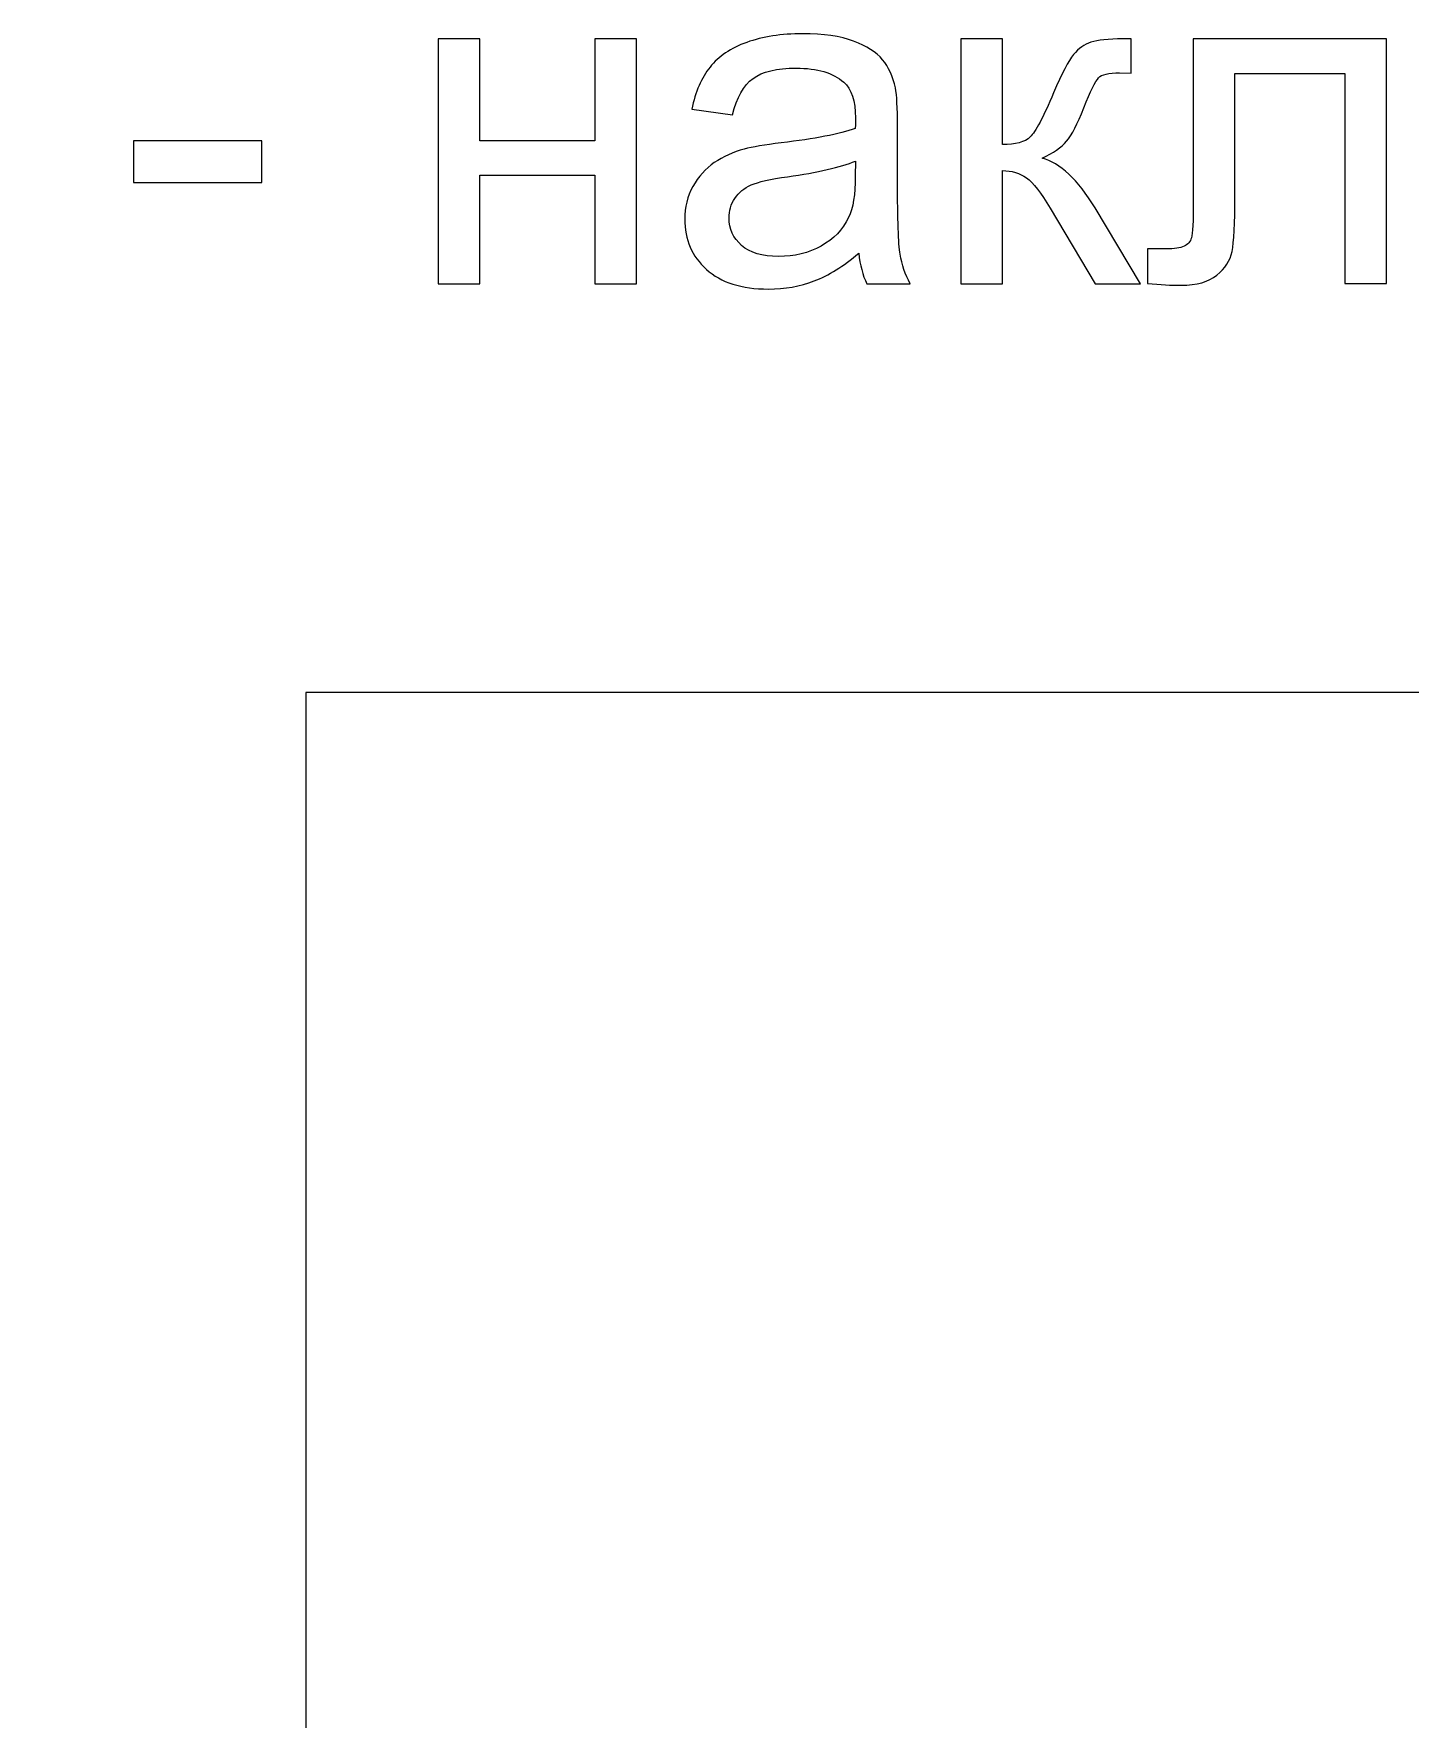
# Model space of a CAD drawing. Header units: millimetres. Extents: x -321 to 337, y -126 to 321.
# Drawn here: x -38.7 to 9.3, y 259.6 to 318.3 of the extents above; entities that cross this region are included whole.
import ezdxf

# ---------------------------------------------------------------- set-up
doc = ezdxf.new("R2010")
doc.units = ezdxf.units.MM
doc.header["$MEASUREMENT"] = 0
doc.layers.add('layer 1', color=7, linetype='Continuous')

msp = doc.modelspace()

# ---------------------------------------------------------------- linework, layer by layer
at = {"layer": 'layer 1', "color": 2}
for points, knots in [([(-24.6256, 318.1657), (-24.6256, 318.1657), (-23.1783, 318.1657), (-23.1783, 318.1657), (-23.1783, 318.1657), (-23.1783, 318.1657), (-23.1783, 314.6132), (-23.1783, 314.6132), (-23.1783, 314.6132), (-23.1783, 314.6132), (-19.1652, 314.6132), (-19.1652, 314.6132), (-19.1652, 314.6132), (-19.1652, 314.6132), (-19.1652, 318.1657), (-19.1652, 318.1657), (-19.1652, 318.1657), (-19.1652, 318.1657), (-17.7179, 318.1657), (-17.7179, 318.1657), (-17.7179, 318.1657), (-17.7179, 318.1657), (-17.7179, 309.6298), (-17.7179, 309.6298), (-17.7179, 309.6298), (-17.7179, 309.6298), (-19.1652, 309.6298), (-19.1652, 309.6298), (-19.1652, 309.6298), (-19.1652, 309.6298), (-19.1652, 313.4126), (-19.1652, 313.4126), (-19.1652, 313.4126), (-19.1652, 313.4126), (-23.1783, 313.4126), (-23.1783, 313.4126), (-23.1783, 313.4126), (-23.1783, 313.4126), (-23.1783, 309.6298), (-23.1783, 309.6298), (-23.1783, 309.6298), (-23.1783, 309.6298), (-24.6256, 309.6298), (-24.6256, 309.6298), (-24.6256, 309.6298), (-24.6256, 309.6298), (-24.6256, 318.1657), (-24.6256, 318.1657)], [0, 0, 0, 0, 0.0769231, 0.0769231, 0.0769231, 0.0769231, 0.1538462, 0.1538462, 0.1538462, 0.1538462, 0.2307692, 0.2307692, 0.2307692, 0.2307692, 0.3076923, 0.3076923, 0.3076923, 0.3076923, 0.3846154, 0.3846154, 0.3846154, 0.3846154, 0.4615385, 0.4615385, 0.4615385, 0.4615385, 0.5384615, 0.5384615, 0.5384615, 0.5384615, 0.6153846, 0.6153846, 0.6153846, 0.6153846, 0.6923077, 0.6923077, 0.6923077, 0.6923077, 0.7692308, 0.7692308, 0.7692308, 0.7692308, 0.8461538, 0.8461538, 0.8461538, 0.8461538, 1, 1, 1, 1]), ([(-9.9687, 310.6988), (-10.506, 310.2411), (-11.024, 309.9204), (-11.5202, 309.7312), (-11.5202, 309.7312), (-12.0163, 309.5421), (-12.5481, 309.4489), (-13.1183, 309.4489), (-13.1183, 309.4489), (-14.0558, 309.4489), (-14.7767, 309.6764), (-15.2811, 310.1342), (-15.2811, 310.1342), (-15.7854, 310.5892), (-16.0376, 311.1731), (-16.0376, 311.883), (-16.0376, 311.883), (-16.0376, 312.2997), (-15.9417, 312.6807), (-15.7525, 313.0261), (-15.7525, 313.0261), (-15.5607, 313.3715), (-15.3112, 313.6456), (-15.0042, 313.8539), (-15.0042, 313.8539), (-14.6944, 314.0622), (-14.3491, 314.2212), (-13.9626, 314.3281), (-13.9626, 314.3281), (-13.6775, 314.4021), (-13.2471, 314.4734), (-12.6742, 314.5447), (-12.6742, 314.5447), (-11.5065, 314.6817), (-10.643, 314.8489), (-10.0921, 315.0408), (-10.0921, 315.0408), (-10.0866, 315.2382), (-10.0838, 315.3643), (-10.0838, 315.4164), (-10.0838, 315.4164), (-10.0838, 316.003), (-10.2209, 316.4169), (-10.495, 316.6581), (-10.495, 316.6581), (-10.8651, 316.9843), (-11.416, 317.146), (-12.1452, 317.146), (-12.1452, 317.146), (-12.8277, 317.146), (-13.3321, 317.0254), (-13.6556, 316.7869), (-13.6556, 316.7869), (-13.9817, 316.5485), (-14.2202, 316.1263), (-14.3765, 315.5178), (-14.3765, 315.5178), (-14.3765, 315.5178), (-15.7909, 315.7152), (-15.7909, 315.7152), (-15.7909, 315.7152), (-15.6621, 316.3209), (-15.451, 316.8116), (-15.155, 317.1844), (-15.155, 317.1844), (-14.8589, 317.5572), (-14.4313, 317.8423), (-13.8721, 318.0451), (-13.8721, 318.0451), (-13.3156, 318.2452), (-12.666, 318.3467), (-11.9314, 318.3467), (-11.9314, 318.3467), (-11.2022, 318.3467), (-10.6074, 318.2617), (-10.1496, 318.089), (-10.1496, 318.089), (-9.6946, 317.9163), (-9.3574, 317.7025), (-9.1436, 317.4421), (-9.1436, 317.4421), (-8.9298, 317.1817), (-8.779, 316.8527), (-8.6913, 316.4553), (-8.6913, 316.4553), (-8.6447, 316.2086), (-8.6201, 315.7645), (-8.6201, 315.1258), (-8.6201, 315.1258), (-8.6201, 315.1258), (-8.6201, 313.207), (-8.6201, 313.207), (-8.6201, 313.207), (-8.6201, 311.8666), (-8.5899, 311.0196), (-8.5296, 310.6605), (-8.5296, 310.6605), (-8.472, 310.3014), (-8.3514, 309.9587), (-8.176, 309.6298), (-8.176, 309.6298), (-8.176, 309.6298), (-9.6891, 309.6298), (-9.6891, 309.6298), (-9.6891, 309.6298), (-9.8344, 309.9341), (-9.9276, 310.2904), (-9.9687, 310.6988)], [0, 0, 0, 0, 0.0357143, 0.0357143, 0.0357143, 0.0357143, 0.0714286, 0.0714286, 0.0714286, 0.0714286, 0.1071429, 0.1071429, 0.1071429, 0.1071429, 0.1428571, 0.1428571, 0.1428571, 0.1428571, 0.1785714, 0.1785714, 0.1785714, 0.1785714, 0.2142857, 0.2142857, 0.2142857, 0.2142857, 0.25, 0.25, 0.25, 0.25, 0.2857143, 0.2857143, 0.2857143, 0.2857143, 0.3214286, 0.3214286, 0.3214286, 0.3214286, 0.3571429, 0.3571429, 0.3571429, 0.3571429, 0.3928571, 0.3928571, 0.3928571, 0.3928571, 0.4285714, 0.4285714, 0.4285714, 0.4285714, 0.4642857, 0.4642857, 0.4642857, 0.4642857, 0.5, 0.5, 0.5, 0.5, 0.5357143, 0.5357143, 0.5357143, 0.5357143, 0.5714286, 0.5714286, 0.5714286, 0.5714286, 0.6071429, 0.6071429, 0.6071429, 0.6071429, 0.6428571, 0.6428571, 0.6428571, 0.6428571, 0.6785714, 0.6785714, 0.6785714, 0.6785714, 0.7142857, 0.7142857, 0.7142857, 0.7142857, 0.75, 0.75, 0.75, 0.75, 0.7857143, 0.7857143, 0.7857143, 0.7857143, 0.8214286, 0.8214286, 0.8214286, 0.8214286, 0.8571429, 0.8571429, 0.8571429, 0.8571429, 0.8928571, 0.8928571, 0.8928571, 0.8928571, 0.9285714, 0.9285714, 0.9285714, 0.9285714, 1, 1, 1, 1]), ([(-6.4135, 318.1657), (-6.4135, 318.1657), (-4.9661, 318.1657), (-4.9661, 318.1657), (-4.9661, 318.1657), (-4.9661, 318.1657), (-4.9661, 314.4816), (-4.9661, 314.4816), (-4.9661, 314.4816), (-4.5056, 314.4816), (-4.1822, 314.5694), (-3.9958, 314.7475), (-3.9958, 314.7475), (-3.8121, 314.923), (-3.5407, 315.4356), (-3.1789, 316.2881), (-3.1789, 316.2881), (-2.8938, 316.9624), (-2.6636, 317.4064), (-2.4881, 317.6203), (-2.4881, 317.6203), (-2.3099, 317.8341), (-2.1071, 317.9793), (-1.8768, 318.0534), (-1.8768, 318.0534), (-1.6439, 318.1274), (-1.2738, 318.1657), (-0.7667, 318.1657), (-0.7667, 318.1657), (-0.7667, 318.1657), (-0.4761, 318.1657), (-0.4761, 318.1657), (-0.4761, 318.1657), (-0.4761, 318.1657), (-0.4761, 316.9733), (-0.4761, 316.9733), (-0.4761, 316.9733), (-0.4761, 316.9733), (-0.8791, 316.9816), (-0.8791, 316.9816), (-0.8791, 316.9816), (-1.2601, 316.9816), (-1.5041, 316.924), (-1.611, 316.8116), (-1.611, 316.8116), (-1.7233, 316.6937), (-1.896, 316.3429), (-2.1263, 315.759), (-2.1263, 315.759), (-2.3456, 315.1998), (-2.5457, 314.8133), (-2.7293, 314.5995), (-2.7293, 314.5995), (-2.9103, 314.3857), (-3.1926, 314.1911), (-3.5736, 314.0129), (-3.5736, 314.0129), (-2.9514, 313.8457), (-2.3374, 313.2673), (-1.7343, 312.275), (-1.7343, 312.275), (-1.7343, 312.275), (-0.1472, 309.6298), (-0.1472, 309.6298), (-0.1472, 309.6298), (-0.1472, 309.6298), (-1.737, 309.6298), (-1.737, 309.6298), (-1.737, 309.6298), (-1.737, 309.6298), (-3.3022, 312.2668), (-3.3022, 312.2668), (-3.3022, 312.2668), (-3.6175, 312.8013), (-3.8916, 313.1522), (-4.1246, 313.3221), (-4.1246, 313.3221), (-4.3603, 313.4921), (-4.6399, 313.5771), (-4.9661, 313.5771), (-4.9661, 313.5771), (-4.9661, 313.5771), (-4.9661, 309.6298), (-4.9661, 309.6298), (-4.9661, 309.6298), (-4.9661, 309.6298), (-6.4135, 309.6298), (-6.4135, 309.6298), (-6.4135, 309.6298), (-6.4135, 309.6298), (-6.4135, 318.1657), (-6.4135, 318.1657)], [0, 0, 0, 0, 0.0416667, 0.0416667, 0.0416667, 0.0416667, 0.0833333, 0.0833333, 0.0833333, 0.0833333, 0.125, 0.125, 0.125, 0.125, 0.1666667, 0.1666667, 0.1666667, 0.1666667, 0.2083333, 0.2083333, 0.2083333, 0.2083333, 0.25, 0.25, 0.25, 0.25, 0.2916667, 0.2916667, 0.2916667, 0.2916667, 0.3333333, 0.3333333, 0.3333333, 0.3333333, 0.375, 0.375, 0.375, 0.375, 0.4166667, 0.4166667, 0.4166667, 0.4166667, 0.4583333, 0.4583333, 0.4583333, 0.4583333, 0.5, 0.5, 0.5, 0.5, 0.5416667, 0.5416667, 0.5416667, 0.5416667, 0.5833333, 0.5833333, 0.5833333, 0.5833333, 0.625, 0.625, 0.625, 0.625, 0.6666667, 0.6666667, 0.6666667, 0.6666667, 0.7083333, 0.7083333, 0.7083333, 0.7083333, 0.75, 0.75, 0.75, 0.75, 0.7916667, 0.7916667, 0.7916667, 0.7916667, 0.8333333, 0.8333333, 0.8333333, 0.8333333, 0.875, 0.875, 0.875, 0.875, 0.9166667, 0.9166667, 0.9166667, 0.9166667, 1, 1, 1, 1]), ([(1.6894, 318.1657), (1.6894, 318.1657), (8.4162, 318.1657), (8.4162, 318.1657), (8.4162, 318.1657), (8.4162, 318.1657), (8.4162, 309.638), (8.4162, 309.638), (8.4162, 309.638), (8.4162, 309.638), (6.9689, 309.638), (6.9689, 309.638), (6.9689, 309.638), (6.9689, 309.638), (6.9689, 316.9651), (6.9689, 316.9651), (6.9689, 316.9651), (6.9689, 316.9651), (3.1367, 316.9651), (3.1367, 316.9651), (3.1367, 316.9651), (3.1367, 316.9651), (3.1367, 312.7191), (3.1367, 312.7191), (3.1367, 312.7191), (3.1367, 311.7295), (3.1038, 311.0771), (3.0408, 310.7592), (3.0408, 310.7592), (2.975, 310.4439), (2.7996, 310.1698), (2.5118, 309.9341), (2.5118, 309.9341), (2.2212, 309.6983), (1.8045, 309.5805), (1.2591, 309.5805), (1.2591, 309.5805), (0.9219, 309.5805), (0.5326, 309.6024), (0.0941, 309.6435), (0.0941, 309.6435), (0.0941, 309.6435), (0.0941, 310.8469), (0.0941, 310.8469), (0.0941, 310.8469), (0.0941, 310.8469), (0.7273, 310.8469), (0.7273, 310.8469), (0.7273, 310.8469), (1.0261, 310.8469), (1.2399, 310.877), (1.3687, 310.9401), (1.3687, 310.9401), (1.4975, 311.0004), (1.5825, 311.0991), (1.6264, 311.2334), (1.6264, 311.2334), (1.6675, 311.3677), (1.6894, 311.8035), (1.6894, 312.5409), (1.6894, 312.5409), (1.6894, 312.5409), (1.6894, 318.1657), (1.6894, 318.1657)], [0, 0, 0, 0, 0.0588235, 0.0588235, 0.0588235, 0.0588235, 0.1176471, 0.1176471, 0.1176471, 0.1176471, 0.1764706, 0.1764706, 0.1764706, 0.1764706, 0.2352941, 0.2352941, 0.2352941, 0.2352941, 0.2941176, 0.2941176, 0.2941176, 0.2941176, 0.3529412, 0.3529412, 0.3529412, 0.3529412, 0.4117647, 0.4117647, 0.4117647, 0.4117647, 0.4705882, 0.4705882, 0.4705882, 0.4705882, 0.5294118, 0.5294118, 0.5294118, 0.5294118, 0.5882353, 0.5882353, 0.5882353, 0.5882353, 0.6470588, 0.6470588, 0.6470588, 0.6470588, 0.7058824, 0.7058824, 0.7058824, 0.7058824, 0.7647059, 0.7647059, 0.7647059, 0.7647059, 0.8235294, 0.8235294, 0.8235294, 0.8235294, 0.8823529, 0.8823529, 0.8823529, 0.8823529, 1, 1, 1, 1]), ([(-35.2475, 313.1659), (-35.2475, 313.1659), (-35.2475, 314.6132), (-35.2475, 314.6132), (-35.2475, 314.6132), (-35.2475, 314.6132), (-30.774, 314.6132), (-30.774, 314.6132), (-30.774, 314.6132), (-30.774, 314.6132), (-30.774, 313.1659), (-30.774, 313.1659), (-30.774, 313.1659), (-30.774, 313.1659), (-35.2475, 313.1659), (-35.2475, 313.1659)], [0, 0, 0, 0, 0.2, 0.2, 0.2, 0.2, 0.4, 0.4, 0.4, 0.4, 0.6, 0.6, 0.6, 0.6, 1, 1, 1, 1]), ([(-10.0838, 313.906), (-10.6101, 313.6922), (-11.3996, 313.5113), (-12.4522, 313.3632), (-12.4522, 313.3632), (-13.0498, 313.2783), (-13.4719, 313.1823), (-13.7186, 313.0754), (-13.7186, 313.0754), (-13.9653, 312.9685), (-14.1544, 312.8123), (-14.2888, 312.6094), (-14.2888, 312.6094), (-14.4231, 312.4038), (-14.4916, 312.1763), (-14.4916, 311.9241), (-14.4916, 311.9241), (-14.4916, 311.5431), (-14.3463, 311.2224), (-14.053, 310.9675), (-14.053, 310.9675), (-13.7597, 310.7126), (-13.3321, 310.5837), (-12.7702, 310.5837), (-12.7702, 310.5837), (-12.2137, 310.5837), (-11.7176, 310.7043), (-11.2817, 310.9483), (-11.2817, 310.9483), (-10.8486, 311.1895), (-10.5279, 311.5212), (-10.3251, 311.9406), (-10.3251, 311.9406), (-10.1688, 312.2668), (-10.0921, 312.7465), (-10.0921, 313.3797), (-10.0921, 313.3797), (-10.0921, 313.3797), (-10.0838, 313.906), (-10.0838, 313.906)], [0, 0, 0, 0, 0.0909091, 0.0909091, 0.0909091, 0.0909091, 0.1818182, 0.1818182, 0.1818182, 0.1818182, 0.2727273, 0.2727273, 0.2727273, 0.2727273, 0.3636364, 0.3636364, 0.3636364, 0.3636364, 0.4545455, 0.4545455, 0.4545455, 0.4545455, 0.5454545, 0.5454545, 0.5454545, 0.5454545, 0.6363636, 0.6363636, 0.6363636, 0.6363636, 0.7272727, 0.7272727, 0.7272727, 0.7272727, 0.8181818, 0.8181818, 0.8181818, 0.8181818, 1, 1, 1, 1])]:
    msp.add_open_spline(points, degree=3, knots=knots, dxfattribs=at)
at = {"layer": 'layer 1', "color": 250, "lineweight": 9}
for points, knots in [([(-24.6256, 318.1657), (-24.6256, 318.1657), (-23.1783, 318.1657), (-23.1783, 318.1657), (-23.1783, 318.1657), (-23.1783, 318.1657), (-23.1783, 314.6132), (-23.1783, 314.6132), (-23.1783, 314.6132), (-23.1783, 314.6132), (-19.1652, 314.6132), (-19.1652, 314.6132), (-19.1652, 314.6132), (-19.1652, 314.6132), (-19.1652, 318.1657), (-19.1652, 318.1657), (-19.1652, 318.1657), (-19.1652, 318.1657), (-17.7179, 318.1657), (-17.7179, 318.1657), (-17.7179, 318.1657), (-17.7179, 318.1657), (-17.7179, 309.6298), (-17.7179, 309.6298), (-17.7179, 309.6298), (-17.7179, 309.6298), (-19.1652, 309.6298), (-19.1652, 309.6298), (-19.1652, 309.6298), (-19.1652, 309.6298), (-19.1652, 313.4126), (-19.1652, 313.4126), (-19.1652, 313.4126), (-19.1652, 313.4126), (-23.1783, 313.4126), (-23.1783, 313.4126), (-23.1783, 313.4126), (-23.1783, 313.4126), (-23.1783, 309.6298), (-23.1783, 309.6298), (-23.1783, 309.6298), (-23.1783, 309.6298), (-24.6256, 309.6298), (-24.6256, 309.6298), (-24.6256, 309.6298), (-24.6256, 309.6298), (-24.6256, 318.1657), (-24.6256, 318.1657)], [0, 0, 0, 0, 0.0769231, 0.0769231, 0.0769231, 0.0769231, 0.1538462, 0.1538462, 0.1538462, 0.1538462, 0.2307692, 0.2307692, 0.2307692, 0.2307692, 0.3076923, 0.3076923, 0.3076923, 0.3076923, 0.3846154, 0.3846154, 0.3846154, 0.3846154, 0.4615385, 0.4615385, 0.4615385, 0.4615385, 0.5384615, 0.5384615, 0.5384615, 0.5384615, 0.6153846, 0.6153846, 0.6153846, 0.6153846, 0.6923077, 0.6923077, 0.6923077, 0.6923077, 0.7692308, 0.7692308, 0.7692308, 0.7692308, 0.8461538, 0.8461538, 0.8461538, 0.8461538, 1, 1, 1, 1]), ([(-9.9687, 310.6988), (-10.506, 310.2411), (-11.024, 309.9204), (-11.5202, 309.7312), (-11.5202, 309.7312), (-12.0163, 309.5421), (-12.5481, 309.4489), (-13.1183, 309.4489), (-13.1183, 309.4489), (-14.0558, 309.4489), (-14.7767, 309.6764), (-15.2811, 310.1342), (-15.2811, 310.1342), (-15.7854, 310.5892), (-16.0376, 311.1731), (-16.0376, 311.883), (-16.0376, 311.883), (-16.0376, 312.2997), (-15.9417, 312.6807), (-15.7525, 313.0261), (-15.7525, 313.0261), (-15.5607, 313.3715), (-15.3112, 313.6456), (-15.0042, 313.8539), (-15.0042, 313.8539), (-14.6944, 314.0622), (-14.3491, 314.2212), (-13.9626, 314.3281), (-13.9626, 314.3281), (-13.6775, 314.4021), (-13.2471, 314.4734), (-12.6742, 314.5447), (-12.6742, 314.5447), (-11.5065, 314.6817), (-10.643, 314.8489), (-10.0921, 315.0408), (-10.0921, 315.0408), (-10.0866, 315.2382), (-10.0838, 315.3643), (-10.0838, 315.4164), (-10.0838, 315.4164), (-10.0838, 316.003), (-10.2209, 316.4169), (-10.495, 316.6581), (-10.495, 316.6581), (-10.8651, 316.9843), (-11.416, 317.146), (-12.1452, 317.146), (-12.1452, 317.146), (-12.8277, 317.146), (-13.3321, 317.0254), (-13.6556, 316.7869), (-13.6556, 316.7869), (-13.9817, 316.5485), (-14.2202, 316.1263), (-14.3765, 315.5178), (-14.3765, 315.5178), (-14.3765, 315.5178), (-15.7909, 315.7152), (-15.7909, 315.7152), (-15.7909, 315.7152), (-15.6621, 316.3209), (-15.451, 316.8116), (-15.155, 317.1844), (-15.155, 317.1844), (-14.8589, 317.5572), (-14.4313, 317.8423), (-13.8721, 318.0451), (-13.8721, 318.0451), (-13.3156, 318.2452), (-12.666, 318.3467), (-11.9314, 318.3467), (-11.9314, 318.3467), (-11.2022, 318.3467), (-10.6074, 318.2617), (-10.1496, 318.089), (-10.1496, 318.089), (-9.6946, 317.9163), (-9.3574, 317.7025), (-9.1436, 317.4421), (-9.1436, 317.4421), (-8.9298, 317.1817), (-8.779, 316.8527), (-8.6913, 316.4553), (-8.6913, 316.4553), (-8.6447, 316.2086), (-8.6201, 315.7645), (-8.6201, 315.1258), (-8.6201, 315.1258), (-8.6201, 315.1258), (-8.6201, 313.207), (-8.6201, 313.207), (-8.6201, 313.207), (-8.6201, 311.8666), (-8.5899, 311.0196), (-8.5296, 310.6605), (-8.5296, 310.6605), (-8.472, 310.3014), (-8.3514, 309.9587), (-8.176, 309.6298), (-8.176, 309.6298), (-8.176, 309.6298), (-9.6891, 309.6298), (-9.6891, 309.6298), (-9.6891, 309.6298), (-9.8344, 309.9341), (-9.9276, 310.2904), (-9.9687, 310.6988)], [0, 0, 0, 0, 0.0357143, 0.0357143, 0.0357143, 0.0357143, 0.0714286, 0.0714286, 0.0714286, 0.0714286, 0.1071429, 0.1071429, 0.1071429, 0.1071429, 0.1428571, 0.1428571, 0.1428571, 0.1428571, 0.1785714, 0.1785714, 0.1785714, 0.1785714, 0.2142857, 0.2142857, 0.2142857, 0.2142857, 0.25, 0.25, 0.25, 0.25, 0.2857143, 0.2857143, 0.2857143, 0.2857143, 0.3214286, 0.3214286, 0.3214286, 0.3214286, 0.3571429, 0.3571429, 0.3571429, 0.3571429, 0.3928571, 0.3928571, 0.3928571, 0.3928571, 0.4285714, 0.4285714, 0.4285714, 0.4285714, 0.4642857, 0.4642857, 0.4642857, 0.4642857, 0.5, 0.5, 0.5, 0.5, 0.5357143, 0.5357143, 0.5357143, 0.5357143, 0.5714286, 0.5714286, 0.5714286, 0.5714286, 0.6071429, 0.6071429, 0.6071429, 0.6071429, 0.6428571, 0.6428571, 0.6428571, 0.6428571, 0.6785714, 0.6785714, 0.6785714, 0.6785714, 0.7142857, 0.7142857, 0.7142857, 0.7142857, 0.75, 0.75, 0.75, 0.75, 0.7857143, 0.7857143, 0.7857143, 0.7857143, 0.8214286, 0.8214286, 0.8214286, 0.8214286, 0.8571429, 0.8571429, 0.8571429, 0.8571429, 0.8928571, 0.8928571, 0.8928571, 0.8928571, 0.9285714, 0.9285714, 0.9285714, 0.9285714, 1, 1, 1, 1]), ([(-6.4135, 318.1657), (-6.4135, 318.1657), (-4.9661, 318.1657), (-4.9661, 318.1657), (-4.9661, 318.1657), (-4.9661, 318.1657), (-4.9661, 314.4816), (-4.9661, 314.4816), (-4.9661, 314.4816), (-4.5056, 314.4816), (-4.1822, 314.5694), (-3.9958, 314.7475), (-3.9958, 314.7475), (-3.8121, 314.923), (-3.5407, 315.4356), (-3.1789, 316.2881), (-3.1789, 316.2881), (-2.8938, 316.9624), (-2.6636, 317.4064), (-2.4881, 317.6203), (-2.4881, 317.6203), (-2.3099, 317.8341), (-2.1071, 317.9793), (-1.8768, 318.0534), (-1.8768, 318.0534), (-1.6439, 318.1274), (-1.2738, 318.1657), (-0.7667, 318.1657), (-0.7667, 318.1657), (-0.7667, 318.1657), (-0.4761, 318.1657), (-0.4761, 318.1657), (-0.4761, 318.1657), (-0.4761, 318.1657), (-0.4761, 316.9733), (-0.4761, 316.9733), (-0.4761, 316.9733), (-0.4761, 316.9733), (-0.8791, 316.9816), (-0.8791, 316.9816), (-0.8791, 316.9816), (-1.2601, 316.9816), (-1.5041, 316.924), (-1.611, 316.8116), (-1.611, 316.8116), (-1.7233, 316.6937), (-1.896, 316.3429), (-2.1263, 315.759), (-2.1263, 315.759), (-2.3456, 315.1998), (-2.5457, 314.8133), (-2.7293, 314.5995), (-2.7293, 314.5995), (-2.9103, 314.3857), (-3.1926, 314.1911), (-3.5736, 314.0129), (-3.5736, 314.0129), (-2.9514, 313.8457), (-2.3374, 313.2673), (-1.7343, 312.275), (-1.7343, 312.275), (-1.7343, 312.275), (-0.1472, 309.6298), (-0.1472, 309.6298), (-0.1472, 309.6298), (-0.1472, 309.6298), (-1.737, 309.6298), (-1.737, 309.6298), (-1.737, 309.6298), (-1.737, 309.6298), (-3.3022, 312.2668), (-3.3022, 312.2668), (-3.3022, 312.2668), (-3.6175, 312.8013), (-3.8916, 313.1522), (-4.1246, 313.3221), (-4.1246, 313.3221), (-4.3603, 313.4921), (-4.6399, 313.5771), (-4.9661, 313.5771), (-4.9661, 313.5771), (-4.9661, 313.5771), (-4.9661, 309.6298), (-4.9661, 309.6298), (-4.9661, 309.6298), (-4.9661, 309.6298), (-6.4135, 309.6298), (-6.4135, 309.6298), (-6.4135, 309.6298), (-6.4135, 309.6298), (-6.4135, 318.1657), (-6.4135, 318.1657)], [0, 0, 0, 0, 0.0416667, 0.0416667, 0.0416667, 0.0416667, 0.0833333, 0.0833333, 0.0833333, 0.0833333, 0.125, 0.125, 0.125, 0.125, 0.1666667, 0.1666667, 0.1666667, 0.1666667, 0.2083333, 0.2083333, 0.2083333, 0.2083333, 0.25, 0.25, 0.25, 0.25, 0.2916667, 0.2916667, 0.2916667, 0.2916667, 0.3333333, 0.3333333, 0.3333333, 0.3333333, 0.375, 0.375, 0.375, 0.375, 0.4166667, 0.4166667, 0.4166667, 0.4166667, 0.4583333, 0.4583333, 0.4583333, 0.4583333, 0.5, 0.5, 0.5, 0.5, 0.5416667, 0.5416667, 0.5416667, 0.5416667, 0.5833333, 0.5833333, 0.5833333, 0.5833333, 0.625, 0.625, 0.625, 0.625, 0.6666667, 0.6666667, 0.6666667, 0.6666667, 0.7083333, 0.7083333, 0.7083333, 0.7083333, 0.75, 0.75, 0.75, 0.75, 0.7916667, 0.7916667, 0.7916667, 0.7916667, 0.8333333, 0.8333333, 0.8333333, 0.8333333, 0.875, 0.875, 0.875, 0.875, 0.9166667, 0.9166667, 0.9166667, 0.9166667, 1, 1, 1, 1]), ([(1.6894, 318.1657), (1.6894, 318.1657), (8.4162, 318.1657), (8.4162, 318.1657), (8.4162, 318.1657), (8.4162, 318.1657), (8.4162, 309.638), (8.4162, 309.638), (8.4162, 309.638), (8.4162, 309.638), (6.9689, 309.638), (6.9689, 309.638), (6.9689, 309.638), (6.9689, 309.638), (6.9689, 316.9651), (6.9689, 316.9651), (6.9689, 316.9651), (6.9689, 316.9651), (3.1367, 316.9651), (3.1367, 316.9651), (3.1367, 316.9651), (3.1367, 316.9651), (3.1367, 312.7191), (3.1367, 312.7191), (3.1367, 312.7191), (3.1367, 311.7295), (3.1038, 311.0771), (3.0408, 310.7592), (3.0408, 310.7592), (2.975, 310.4439), (2.7996, 310.1698), (2.5118, 309.9341), (2.5118, 309.9341), (2.2212, 309.6983), (1.8045, 309.5805), (1.2591, 309.5805), (1.2591, 309.5805), (0.9219, 309.5805), (0.5326, 309.6024), (0.0941, 309.6435), (0.0941, 309.6435), (0.0941, 309.6435), (0.0941, 310.8469), (0.0941, 310.8469), (0.0941, 310.8469), (0.0941, 310.8469), (0.7273, 310.8469), (0.7273, 310.8469), (0.7273, 310.8469), (1.0261, 310.8469), (1.2399, 310.877), (1.3687, 310.9401), (1.3687, 310.9401), (1.4975, 311.0004), (1.5825, 311.0991), (1.6264, 311.2334), (1.6264, 311.2334), (1.6675, 311.3677), (1.6894, 311.8035), (1.6894, 312.5409), (1.6894, 312.5409), (1.6894, 312.5409), (1.6894, 318.1657), (1.6894, 318.1657)], [0, 0, 0, 0, 0.0588235, 0.0588235, 0.0588235, 0.0588235, 0.1176471, 0.1176471, 0.1176471, 0.1176471, 0.1764706, 0.1764706, 0.1764706, 0.1764706, 0.2352941, 0.2352941, 0.2352941, 0.2352941, 0.2941176, 0.2941176, 0.2941176, 0.2941176, 0.3529412, 0.3529412, 0.3529412, 0.3529412, 0.4117647, 0.4117647, 0.4117647, 0.4117647, 0.4705882, 0.4705882, 0.4705882, 0.4705882, 0.5294118, 0.5294118, 0.5294118, 0.5294118, 0.5882353, 0.5882353, 0.5882353, 0.5882353, 0.6470588, 0.6470588, 0.6470588, 0.6470588, 0.7058824, 0.7058824, 0.7058824, 0.7058824, 0.7647059, 0.7647059, 0.7647059, 0.7647059, 0.8235294, 0.8235294, 0.8235294, 0.8235294, 0.8823529, 0.8823529, 0.8823529, 0.8823529, 1, 1, 1, 1]), ([(-35.2475, 313.1659), (-35.2475, 313.1659), (-35.2475, 314.6132), (-35.2475, 314.6132), (-35.2475, 314.6132), (-35.2475, 314.6132), (-30.774, 314.6132), (-30.774, 314.6132), (-30.774, 314.6132), (-30.774, 314.6132), (-30.774, 313.1659), (-30.774, 313.1659), (-30.774, 313.1659), (-30.774, 313.1659), (-35.2475, 313.1659), (-35.2475, 313.1659)], [0, 0, 0, 0, 0.2, 0.2, 0.2, 0.2, 0.4, 0.4, 0.4, 0.4, 0.6, 0.6, 0.6, 0.6, 1, 1, 1, 1]), ([(-10.0838, 313.906), (-10.6101, 313.6922), (-11.3996, 313.5113), (-12.4522, 313.3632), (-12.4522, 313.3632), (-13.0498, 313.2783), (-13.4719, 313.1823), (-13.7186, 313.0754), (-13.7186, 313.0754), (-13.9653, 312.9685), (-14.1544, 312.8123), (-14.2888, 312.6094), (-14.2888, 312.6094), (-14.4231, 312.4038), (-14.4916, 312.1763), (-14.4916, 311.9241), (-14.4916, 311.9241), (-14.4916, 311.5431), (-14.3463, 311.2224), (-14.053, 310.9675), (-14.053, 310.9675), (-13.7597, 310.7126), (-13.3321, 310.5837), (-12.7702, 310.5837), (-12.7702, 310.5837), (-12.2137, 310.5837), (-11.7176, 310.7043), (-11.2817, 310.9483), (-11.2817, 310.9483), (-10.8486, 311.1895), (-10.5279, 311.5212), (-10.3251, 311.9406), (-10.3251, 311.9406), (-10.1688, 312.2668), (-10.0921, 312.7465), (-10.0921, 313.3797), (-10.0921, 313.3797), (-10.0921, 313.3797), (-10.0838, 313.906), (-10.0838, 313.906)], [0, 0, 0, 0, 0.0909091, 0.0909091, 0.0909091, 0.0909091, 0.1818182, 0.1818182, 0.1818182, 0.1818182, 0.2727273, 0.2727273, 0.2727273, 0.2727273, 0.3636364, 0.3636364, 0.3636364, 0.3636364, 0.4545455, 0.4545455, 0.4545455, 0.4545455, 0.5454545, 0.5454545, 0.5454545, 0.5454545, 0.6363636, 0.6363636, 0.6363636, 0.6363636, 0.7272727, 0.7272727, 0.7272727, 0.7272727, 0.8181818, 0.8181818, 0.8181818, 0.8181818, 1, 1, 1, 1])]:
    msp.add_open_spline(points, degree=3, knots=knots, dxfattribs=at)
at = {"layer": 'layer 1', "color": 142, "lineweight": 9}
for points, knots in [([(-29.245, 215.3939), (-29.245, 215.3939), (-29.245, 295.3939), (-29.245, 295.3939), (-29.245, 295.3939), (-29.245, 295.3939), (47.755, 295.3939), (47.755, 295.3939), (47.755, 295.3939), (47.755, 295.3939), (47.755, 298.3939), (47.755, 298.3939), (47.755, 298.3939), (47.755, 298.3939), (50.755, 298.3939), (50.755, 298.3939), (50.755, 298.3939), (50.755, 298.3939), (50.755, 295.3939), (50.755, 295.3939), (50.755, 295.3939), (50.755, 295.3939), (50.755, 215.3939), (50.755, 215.3939), (50.755, 215.3939), (50.755, 215.3939), (50.755, 212.3939), (50.755, 212.3939), (50.755, 212.3939), (50.755, 212.3939), (47.755, 212.3939), (47.755, 212.3939), (47.755, 212.3939), (47.755, 212.3939), (47.755, 215.3939), (47.755, 215.3939), (47.755, 215.3939), (47.755, 215.3939), (-29.245, 215.3939), (-29.245, 215.3939)], [0, 0, 0, 0, 0.0909091, 0.0909091, 0.0909091, 0.0909091, 0.1818182, 0.1818182, 0.1818182, 0.1818182, 0.2727273, 0.2727273, 0.2727273, 0.2727273, 0.3636364, 0.3636364, 0.3636364, 0.3636364, 0.4545455, 0.4545455, 0.4545455, 0.4545455, 0.5454545, 0.5454545, 0.5454545, 0.5454545, 0.6363636, 0.6363636, 0.6363636, 0.6363636, 0.7272727, 0.7272727, 0.7272727, 0.7272727, 0.8181818, 0.8181818, 0.8181818, 0.8181818, 1, 1, 1, 1]), ([(-157.1854, 77.4578), (-157.1854, 77.4578), (-157.1854, 74.4578), (-157.1854, 74.4578), (-157.1854, 74.4578), (-157.1854, 74.4578), (-147.1854, 74.4578), (-147.1854, 74.4578), (-147.1854, 74.4578), (-147.1854, 74.4578), (-147.1854, 77.4578), (-147.1854, 77.4578), (-147.1854, 77.4578), (-147.1854, 77.4578), (-67.1854, 77.4578), (-67.1854, 77.4578), (-67.1854, 77.4578), (-67.1854, 77.4578), (-67.1854, 74.4578), (-67.1854, 74.4578), (-67.1854, 74.4578), (-67.1854, 74.4578), (-57.1854, 74.4578), (-57.1854, 74.4578), (-57.1854, 74.4578), (-57.1854, 74.4578), (-57.1854, 77.4578), (-57.1854, 77.4578), (-57.1854, 77.4578), (-57.1854, 77.4578), (-31.7777, 77.4578), (-31.7777, 77.4578), (-31.7777, 77.4578), (-24.3148, 77.6993), (-26.2719, 93.1218), (-34.4099, 94.3078), (-34.4099, 94.3078), (-33.4363, 91.0991), (-32.6006, 86.3569), (-35.9484, 84.8196), (-35.9484, 84.8196), (-50.6278, 80.8802), (-60.8036, 93.6631), (-63.7392, 105.5014), (-63.7392, 105.5014), (-54.6012, 103.2006), (-53.3041, 98.8073), (-38.53, 100.2269), (-38.53, 100.2269), (-30.2505, 101.0222), (-21.9368, 103.9224), (-16.3146, 108.3725), (-16.3146, 108.3725), (-1.2689, 120.2792), (-1.136, 147.0841), (-16.4828, 141.7781), (-16.4828, 141.7781), (-14.235, 139.8866), (-11.7925, 138.4265), (-12.3664, 133.8789), (-12.3664, 133.8789), (-14.7128, 115.2601), (-58.9339, 137.1634), (-64.9492, 154.8288), (-64.9492, 154.8288), (-60.4256, 154.935), (-57.0097, 152.0879), (-49.3964, 152.4799), (-49.3964, 152.4799), (-43.6439, 152.7768), (-38.6728, 154.9958), (-34.9916, 158.0615), (-34.9916, 158.0615), (-27.1051, 164.6267), (-23.0581, 181.3578), (-37.3013, 182.5412), (-37.3013, 182.5412), (-30.9319, 171.6485), (-38.9371, 168.4131), (-48.3647, 172.4701), (-48.3647, 172.4701), (-58.8453, 176.9772), (-75.4361, 193.4061), (-77.9938, 203.1851), (-77.9938, 203.1851), (-73.4916, 202.2877), (-69.5296, 200.5252), (-64.5105, 201.332), (-64.5105, 201.332), (-48.2243, 203.945), (-45.4417, 224.5056), (-58.5318, 227.4487), (-58.5318, 227.4487), (-55.4408, 220.8063), (-55.5672, 219.3576), (-62.4965, 217.7847), (-62.4965, 217.7847), (-71.364, 215.7722), (-79.1757, 224.4714), (-85.3516, 231.6815), (-85.3516, 231.6815), (-91.0573, 238.3126), (-105.5772, 261.485), (-107.1854, 287.4578), (-107.1854, 287.4578), (-108.7935, 261.485), (-123.3135, 238.3126), (-129.0189, 231.6815), (-129.0189, 231.6815), (-135.1948, 224.4714), (-143.0066, 215.7722), (-151.8742, 217.7847), (-151.8742, 217.7847), (-158.8034, 219.3576), (-158.93, 220.8063), (-155.8388, 227.4487), (-155.8388, 227.4487), (-168.9291, 224.5056), (-166.1463, 203.945), (-149.8602, 201.332), (-149.8602, 201.332), (-144.841, 200.5252), (-140.879, 202.2877), (-136.3771, 203.1851), (-136.3771, 203.1851), (-138.9345, 193.4061), (-155.5253, 176.9772), (-166.0059, 172.4701), (-166.0059, 172.4701), (-175.4334, 168.4131), (-183.4388, 171.6485), (-177.0695, 182.5412), (-177.0695, 182.5412), (-191.3127, 181.3578), (-187.2656, 164.6267), (-179.3792, 158.0615), (-179.3792, 158.0615), (-175.6977, 154.9958), (-170.7268, 152.7768), (-164.9742, 152.4799), (-164.9742, 152.4799), (-157.3609, 152.0879), (-153.945, 154.935), (-149.4215, 154.8288), (-149.4215, 154.8288), (-155.4369, 137.1634), (-199.6577, 115.2601), (-202.0043, 133.8789), (-202.0043, 133.8789), (-202.5783, 138.4265), (-200.1358, 139.8866), (-197.8879, 141.7781), (-197.8879, 141.7781), (-213.2347, 147.0841), (-213.1019, 120.2792), (-198.0561, 108.3725), (-198.0561, 108.3725), (-192.4338, 103.9224), (-184.1202, 101.0222), (-175.8406, 100.2269), (-175.8406, 100.2269), (-161.0665, 98.8073), (-159.7695, 103.2006), (-150.6315, 105.5014), (-150.6315, 105.5014), (-153.5669, 93.6631), (-163.7429, 80.8802), (-178.4221, 84.8196), (-178.4221, 84.8196), (-181.77, 86.3569), (-180.9341, 91.0991), (-179.9608, 94.3078), (-179.9608, 94.3078), (-188.0988, 93.1218), (-190.0559, 77.6993), (-182.593, 77.4578), (-182.593, 77.4578), (-182.593, 77.4578), (-157.1854, 77.4578), (-157.1854, 77.4578)], [0, 0, 0, 0, 0.0217391, 0.0217391, 0.0217391, 0.0217391, 0.0434783, 0.0434783, 0.0434783, 0.0434783, 0.0652174, 0.0652174, 0.0652174, 0.0652174, 0.0869565, 0.0869565, 0.0869565, 0.0869565, 0.1086957, 0.1086957, 0.1086957, 0.1086957, 0.1304348, 0.1304348, 0.1304348, 0.1304348, 0.1521739, 0.1521739, 0.1521739, 0.1521739, 0.173913, 0.173913, 0.173913, 0.173913, 0.1956522, 0.1956522, 0.1956522, 0.1956522, 0.2173913, 0.2173913, 0.2173913, 0.2173913, 0.2391304, 0.2391304, 0.2391304, 0.2391304, 0.2608696, 0.2608696, 0.2608696, 0.2608696, 0.2826087, 0.2826087, 0.2826087, 0.2826087, 0.3043478, 0.3043478, 0.3043478, 0.3043478, 0.326087, 0.326087, 0.326087, 0.326087, 0.3478261, 0.3478261, 0.3478261, 0.3478261, 0.3695652, 0.3695652, 0.3695652, 0.3695652, 0.3913043, 0.3913043, 0.3913043, 0.3913043, 0.4130435, 0.4130435, 0.4130435, 0.4130435, 0.4347826, 0.4347826, 0.4347826, 0.4347826, 0.4565217, 0.4565217, 0.4565217, 0.4565217, 0.4782609, 0.4782609, 0.4782609, 0.4782609, 0.5, 0.5, 0.5, 0.5, 0.5217391, 0.5217391, 0.5217391, 0.5217391, 0.5434783, 0.5434783, 0.5434783, 0.5434783, 0.5652174, 0.5652174, 0.5652174, 0.5652174, 0.5869565, 0.5869565, 0.5869565, 0.5869565, 0.6086957, 0.6086957, 0.6086957, 0.6086957, 0.6304348, 0.6304348, 0.6304348, 0.6304348, 0.6521739, 0.6521739, 0.6521739, 0.6521739, 0.673913, 0.673913, 0.673913, 0.673913, 0.6956522, 0.6956522, 0.6956522, 0.6956522, 0.7173913, 0.7173913, 0.7173913, 0.7173913, 0.7391304, 0.7391304, 0.7391304, 0.7391304, 0.7608696, 0.7608696, 0.7608696, 0.7608696, 0.7826087, 0.7826087, 0.7826087, 0.7826087, 0.8043478, 0.8043478, 0.8043478, 0.8043478, 0.826087, 0.826087, 0.826087, 0.826087, 0.8478261, 0.8478261, 0.8478261, 0.8478261, 0.8695652, 0.8695652, 0.8695652, 0.8695652, 0.8913043, 0.8913043, 0.8913043, 0.8913043, 0.9130435, 0.9130435, 0.9130435, 0.9130435, 0.9347826, 0.9347826, 0.9347826, 0.9347826, 0.9565217, 0.9565217, 0.9565217, 0.9565217, 1, 1, 1, 1])]:
    msp.add_open_spline(points, degree=3, knots=knots, dxfattribs=at)

doc.saveas('drawing.dxf')
